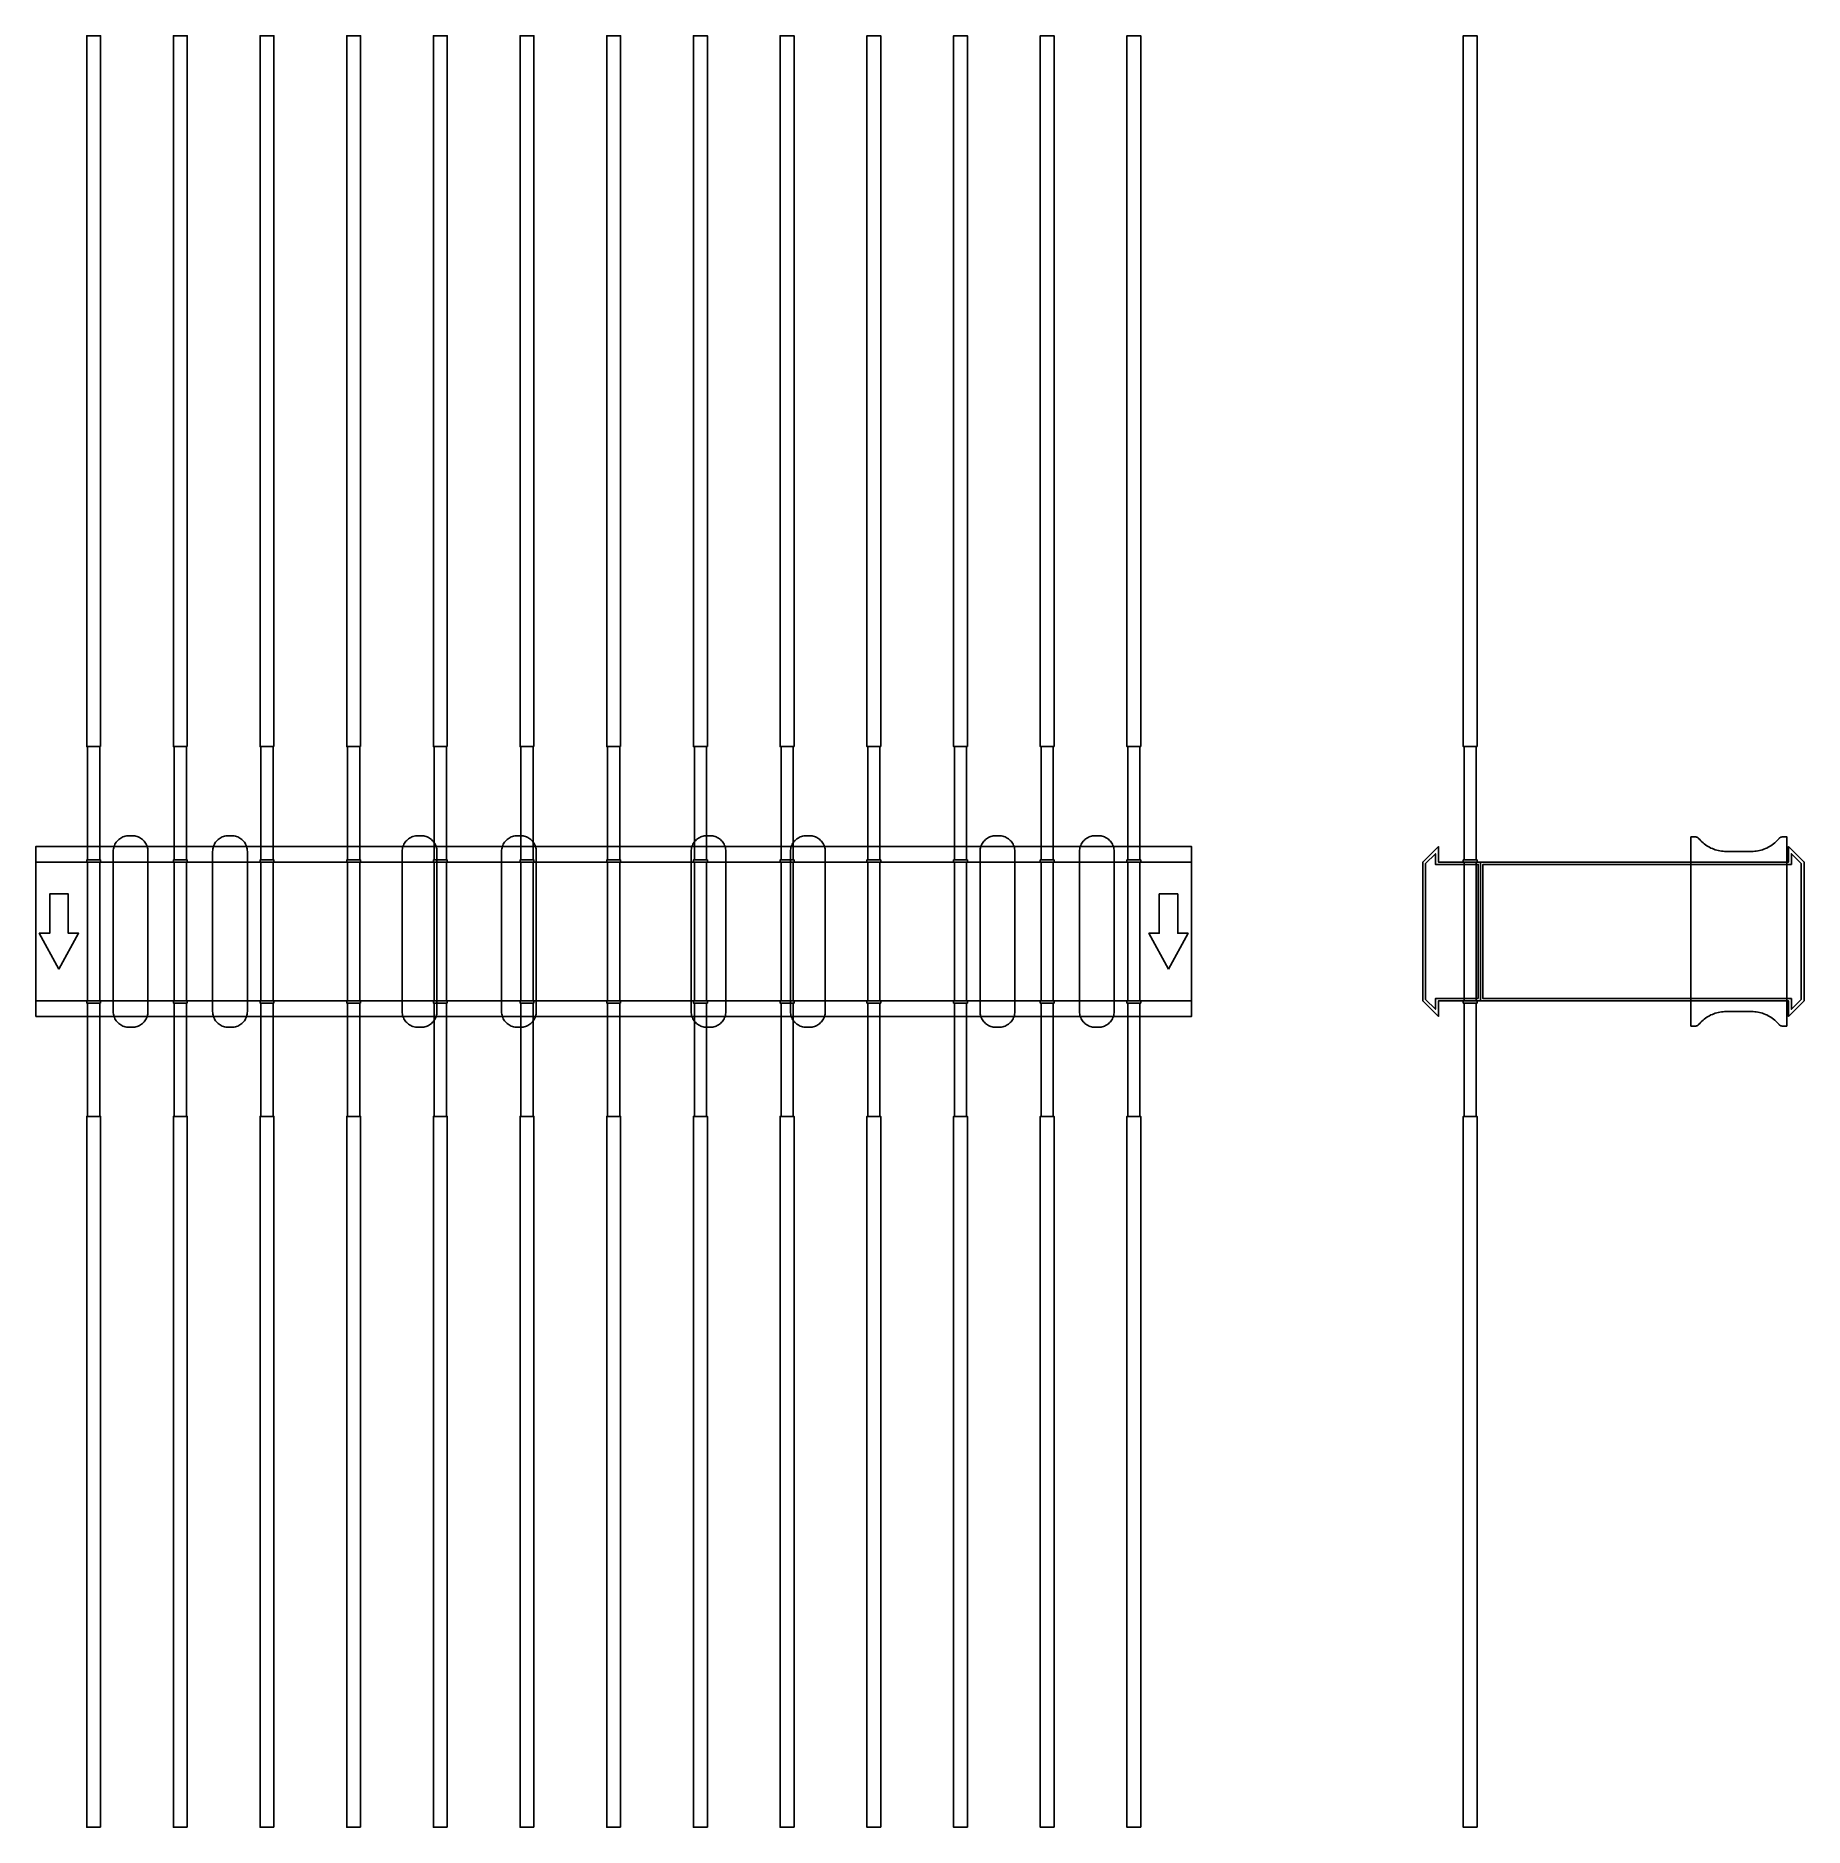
# Model space of a CAD drawing. Extents: x 0 to 1530, y -775 to 775.
import ezdxf

# ---------------------------------------------------------------- set-up
doc = ezdxf.new("R2010")
doc.units = 0
doc.layers.add('Halfen', color=7, linetype='CONTINUOUS')

msp = doc.modelspace()

# ---------------------------------------------------------------- linework, layer by layer
at = {"layer": 'Halfen', "color": 7}
for points in [[(56, 160), (56, 775), (44, 775), (44, 160)], [(131, 160), (131, 775), (119, 775), (119, 160)], [(206, 160), (206, 775), (194, 775), (194, 160)], [(281, 160), (281, 775), (269, 775), (269, 160)], [(356, 160), (356, 775), (344, 775), (344, 160)], [(431, 160), (431, 775), (419, 775), (419, 160)], [(506, 160), (506, 775), (494, 775), (494, 160)], [(581, 160), (581, 775), (569, 775), (569, 160)], [(656, 160), (656, 775), (644, 775), (644, 160)], [(731, 160), (731, 775), (719, 775), (719, 160)], [(806, 160), (806, 775), (794, 775), (794, 160)], [(881, 160), (881, 775), (869, 775), (869, 160)], [(956, 160), (956, 775), (944, 775), (944, 160)], [(1247, 160), (1247, 775), (1235, 775), (1235, 160)], [(55.25, 62), (55.25, 160), (44.75, 160), (44.75, 62)], [(130.25, 62), (130.25, 160), (119.75, 160), (119.75, 62)], [(205.25, 62), (205.25, 160), (194.75, 160), (194.75, 62)], [(280.25, 62), (280.25, 160), (269.75, 160), (269.75, 62)], [(355.25, 62), (355.25, 160), (344.75, 160), (344.75, 62)], [(430.25, 62), (430.25, 160), (419.75, 160), (419.75, 62)], [(505.25, 62), (505.25, 160), (494.75, 160), (494.75, 62)], [(580.25, 62), (580.25, 160), (569.75, 160), (569.75, 62)], [(655.25, 62), (655.25, 160), (644.75, 160), (644.75, 62)], [(730.25, 62), (730.25, 160), (719.75, 160), (719.75, 62)], [(805.25, 62), (805.25, 160), (794.75, 160), (794.75, 62)], [(880.25, 62), (880.25, 160), (869.75, 160), (869.75, 62)], [(955.25, 62), (955.25, 160), (944.75, 160), (944.75, 62)], [(1246.25, 62), (1246.25, 160), (1235.75, 160), (1235.75, 62)], [(97, -69.3), (97, -56.8), (97, 69.3), (96.958, 70.359), (96.834, 71.412), (96.627, 72.452), (96.339, 73.472), (95.972, 74.466), (95.529, 75.429), (95.011, 76.354), (94.422, 77.235), (93.765, 78.068), (93.046, 78.846), (92.268, 79.565), (91.435, 80.222), (90.554, 80.811), (89.629, 81.329), (88.666, 81.772), (87.672, 82.139), (86.652, 82.427), (85.612, 82.634), (84.559, 82.758), (83.5, 82.8), (80.5, 82.8), (79.441, 82.758), (78.388, 82.634), (77.348, 82.427), (76.328, 82.139), (75.334, 81.772), (74.371, 81.329), (73.446, 80.811), (72.565, 80.222), (71.732, 79.565), (70.954, 78.846), (70.235, 78.068), (69.578, 77.235), (68.989, 76.354), (68.471, 75.429), (68.028, 74.466), (67.661, 73.472), (67.373, 72.452), (67.166, 71.412), (67.042, 70.359), (67, 69.3), (67, -56.8), (67, -69.3), (67.042, -70.359), (67.166, -71.412), (67.373, -72.452), (67.661, -73.472), (68.028, -74.466), (68.471, -75.429), (68.989, -76.354), (69.578, -77.235), (70.235, -78.068), (70.954, -78.846), (71.732, -79.565), (72.565, -80.222), (73.446, -80.811), (74.371, -81.329), (75.334, -81.772), (76.328, -82.139), (77.348, -82.427), (78.388, -82.634), (79.441, -82.758), (80.5, -82.8), (83.5, -82.8), (84.559, -82.758), (85.612, -82.634), (86.652, -82.427), (87.672, -82.139), (88.666, -81.772), (89.629, -81.329), (90.554, -80.811), (91.435, -80.222), (92.268, -79.565), (93.046, -78.846), (93.765, -78.068), (94.422, -77.235), (95.011, -76.354), (95.529, -75.429), (95.972, -74.466), (96.339, -73.472), (96.627, -72.452), (96.834, -71.412), (96.958, -70.359), (97, -69.3)], [(183, -69.3), (183, -56.8), (183, 69.3), (182.958, 70.359), (182.834, 71.412), (182.627, 72.452), (182.339, 73.472), (181.972, 74.466), (181.529, 75.429), (181.011, 76.354), (180.422, 77.235), (179.765, 78.068), (179.046, 78.846), (178.268, 79.565), (177.435, 80.222), (176.554, 80.811), (175.629, 81.329), (174.666, 81.772), (173.672, 82.139), (172.652, 82.427), (171.612, 82.634), (170.559, 82.758), (169.5, 82.8), (166.5, 82.8), (165.441, 82.758), (164.388, 82.634), (163.348, 82.427), (162.328, 82.139), (161.334, 81.772), (160.371, 81.329), (159.446, 80.811), (158.565, 80.222), (157.732, 79.565), (156.954, 78.846), (156.235, 78.068), (155.578, 77.235), (154.989, 76.354), (154.471, 75.429), (154.028, 74.466), (153.661, 73.472), (153.373, 72.452), (153.166, 71.412), (153.042, 70.359), (153, 69.3), (153, -56.8), (153, -69.3), (153.042, -70.359), (153.166, -71.412), (153.373, -72.452), (153.661, -73.472), (154.028, -74.466), (154.471, -75.429), (154.989, -76.354), (155.578, -77.235), (156.235, -78.068), (156.954, -78.846), (157.732, -79.565), (158.565, -80.222), (159.446, -80.811), (160.371, -81.329), (161.334, -81.772), (162.328, -82.139), (163.348, -82.427), (164.388, -82.634), (165.441, -82.758), (166.5, -82.8), (169.5, -82.8), (170.559, -82.758), (171.612, -82.634), (172.652, -82.427), (173.672, -82.139), (174.666, -81.772), (175.629, -81.329), (176.554, -80.811), (177.435, -80.222), (178.268, -79.565), (179.046, -78.846), (179.765, -78.068), (180.422, -77.235), (181.011, -76.354), (181.529, -75.429), (181.972, -74.466), (182.339, -73.472), (182.627, -72.452), (182.834, -71.412), (182.958, -70.359), (183, -69.3)], [(347, -69.3), (347, -56.8), (347, 69.3), (346.958, 70.359), (346.834, 71.412), (346.627, 72.452), (346.339, 73.472), (345.972, 74.466), (345.529, 75.429), (345.011, 76.354), (344.422, 77.235), (343.765, 78.068), (343.046, 78.846), (342.268, 79.565), (341.435, 80.222), (340.554, 80.811), (339.629, 81.329), (338.666, 81.772), (337.672, 82.139), (336.652, 82.427), (335.612, 82.634), (334.559, 82.758), (333.5, 82.8), (330.5, 82.8), (329.441, 82.758), (328.388, 82.634), (327.348, 82.427), (326.328, 82.139), (325.334, 81.772), (324.371, 81.329), (323.446, 80.811), (322.565, 80.222), (321.732, 79.565), (320.954, 78.846), (320.235, 78.068), (319.578, 77.235), (318.989, 76.354), (318.471, 75.429), (318.028, 74.466), (317.661, 73.472), (317.373, 72.452), (317.166, 71.412), (317.042, 70.359), (317, 69.3), (317, -56.8), (317, -69.3), (317.042, -70.359), (317.166, -71.412), (317.373, -72.452), (317.661, -73.472), (318.028, -74.466), (318.471, -75.429), (318.989, -76.354), (319.578, -77.235), (320.235, -78.068), (320.954, -78.846), (321.732, -79.565), (322.565, -80.222), (323.446, -80.811), (324.371, -81.329), (325.334, -81.772), (326.328, -82.139), (327.348, -82.427), (328.388, -82.634), (329.441, -82.758), (330.5, -82.8), (333.5, -82.8), (334.559, -82.758), (335.612, -82.634), (336.652, -82.427), (337.672, -82.139), (338.666, -81.772), (339.629, -81.329), (340.554, -80.811), (341.435, -80.222), (342.268, -79.565), (343.046, -78.846), (343.765, -78.068), (344.422, -77.235), (345.011, -76.354), (345.529, -75.429), (345.972, -74.466), (346.339, -73.472), (346.627, -72.452), (346.834, -71.412), (346.958, -70.359), (347, -69.3)], [(433, -69.3), (433, -56.8), (433, 69.3), (432.958, 70.359), (432.834, 71.412), (432.627, 72.452), (432.339, 73.472), (431.972, 74.466), (431.529, 75.429), (431.011, 76.354), (430.422, 77.235), (429.765, 78.068), (429.046, 78.846), (428.268, 79.565), (427.435, 80.222), (426.554, 80.811), (425.629, 81.329), (424.666, 81.772), (423.672, 82.139), (422.652, 82.427), (421.612, 82.634), (420.559, 82.758), (419.5, 82.8), (416.5, 82.8), (415.441, 82.758), (414.388, 82.634), (413.348, 82.427), (412.328, 82.139), (411.334, 81.772), (410.371, 81.329), (409.446, 80.811), (408.565, 80.222), (407.732, 79.565), (406.954, 78.846), (406.235, 78.068), (405.578, 77.235), (404.989, 76.354), (404.471, 75.429), (404.028, 74.466), (403.661, 73.472), (403.373, 72.452), (403.166, 71.412), (403.042, 70.359), (403, 69.3), (403, -56.8), (403, -69.3), (403.042, -70.359), (403.166, -71.412), (403.373, -72.452), (403.661, -73.472), (404.028, -74.466), (404.471, -75.429), (404.989, -76.354), (405.578, -77.235), (406.235, -78.068), (406.954, -78.846), (407.732, -79.565), (408.565, -80.222), (409.446, -80.811), (410.371, -81.329), (411.334, -81.772), (412.328, -82.139), (413.348, -82.427), (414.388, -82.634), (415.441, -82.758), (416.5, -82.8), (419.5, -82.8), (420.559, -82.758), (421.612, -82.634), (422.652, -82.427), (423.672, -82.139), (424.666, -81.772), (425.629, -81.329), (426.554, -80.811), (427.435, -80.222), (428.268, -79.565), (429.046, -78.846), (429.765, -78.068), (430.422, -77.235), (431.011, -76.354), (431.529, -75.429), (431.972, -74.466), (432.339, -73.472), (432.627, -72.452), (432.834, -71.412), (432.958, -70.359), (433, -69.3)], [(597, -69.3), (597, -56.8), (597, 69.3), (596.958, 70.359), (596.834, 71.412), (596.627, 72.452), (596.339, 73.472), (595.972, 74.466), (595.529, 75.429), (595.011, 76.354), (594.422, 77.235), (593.765, 78.068), (593.046, 78.846), (592.268, 79.565), (591.435, 80.222), (590.554, 80.811), (589.629, 81.329), (588.666, 81.772), (587.672, 82.139), (586.652, 82.427), (585.612, 82.634), (584.559, 82.758), (583.5, 82.8), (580.5, 82.8), (579.441, 82.758), (578.388, 82.634), (577.348, 82.427), (576.328, 82.139), (575.334, 81.772), (574.371, 81.329), (573.446, 80.811), (572.565, 80.222), (571.732, 79.565), (570.954, 78.846), (570.235, 78.068), (569.578, 77.235), (568.989, 76.354), (568.471, 75.429), (568.028, 74.466), (567.661, 73.472), (567.373, 72.452), (567.166, 71.412), (567.042, 70.359), (567, 69.3), (567, -56.8), (567, -69.3), (567.042, -70.359), (567.166, -71.412), (567.373, -72.452), (567.661, -73.472), (568.028, -74.466), (568.471, -75.429), (568.989, -76.354), (569.578, -77.235), (570.235, -78.068), (570.954, -78.846), (571.732, -79.565), (572.565, -80.222), (573.446, -80.811), (574.371, -81.329), (575.334, -81.772), (576.328, -82.139), (577.348, -82.427), (578.388, -82.634), (579.441, -82.758), (580.5, -82.8), (583.5, -82.8), (584.559, -82.758), (585.612, -82.634), (586.652, -82.427), (587.672, -82.139), (588.666, -81.772), (589.629, -81.329), (590.554, -80.811), (591.435, -80.222), (592.268, -79.565), (593.046, -78.846), (593.765, -78.068), (594.422, -77.235), (595.011, -76.354), (595.529, -75.429), (595.972, -74.466), (596.339, -73.472), (596.627, -72.452), (596.834, -71.412), (596.958, -70.359), (597, -69.3)], [(683, -69.3), (683, -56.8), (683, 69.3), (682.958, 70.359), (682.834, 71.412), (682.627, 72.452), (682.339, 73.472), (681.972, 74.466), (681.529, 75.429), (681.011, 76.354), (680.422, 77.235), (679.765, 78.068), (679.046, 78.846), (678.268, 79.565), (677.435, 80.222), (676.554, 80.811), (675.629, 81.329), (674.666, 81.772), (673.672, 82.139), (672.652, 82.427), (671.612, 82.634), (670.559, 82.758), (669.5, 82.8), (666.5, 82.8), (665.441, 82.758), (664.388, 82.634), (663.348, 82.427), (662.328, 82.139), (661.334, 81.772), (660.371, 81.329), (659.446, 80.811), (658.565, 80.222), (657.732, 79.565), (656.954, 78.846), (656.235, 78.068), (655.578, 77.235), (654.989, 76.354), (654.471, 75.429), (654.028, 74.466), (653.661, 73.472), (653.373, 72.452), (653.166, 71.412), (653.042, 70.359), (653, 69.3), (653, -56.8), (653, -69.3), (653.042, -70.359), (653.166, -71.412), (653.373, -72.452), (653.661, -73.472), (654.028, -74.466), (654.471, -75.429), (654.989, -76.354), (655.578, -77.235), (656.235, -78.068), (656.954, -78.846), (657.732, -79.565), (658.565, -80.222), (659.446, -80.811), (660.371, -81.329), (661.334, -81.772), (662.328, -82.139), (663.348, -82.427), (664.388, -82.634), (665.441, -82.758), (666.5, -82.8), (669.5, -82.8), (670.559, -82.758), (671.612, -82.634), (672.652, -82.427), (673.672, -82.139), (674.666, -81.772), (675.629, -81.329), (676.554, -80.811), (677.435, -80.222), (678.268, -79.565), (679.046, -78.846), (679.765, -78.068), (680.422, -77.235), (681.011, -76.354), (681.529, -75.429), (681.972, -74.466), (682.339, -73.472), (682.627, -72.452), (682.834, -71.412), (682.958, -70.359), (683, -69.3)], [(847, -69.3), (847, -56.8), (847, 69.3), (846.958, 70.359), (846.834, 71.412), (846.627, 72.452), (846.339, 73.472), (845.972, 74.466), (845.529, 75.429), (845.011, 76.354), (844.422, 77.235), (843.765, 78.068), (843.046, 78.846), (842.268, 79.565), (841.435, 80.222), (840.554, 80.811), (839.629, 81.329), (838.666, 81.772), (837.672, 82.139), (836.652, 82.427), (835.612, 82.634), (834.559, 82.758), (833.5, 82.8), (830.5, 82.8), (829.441, 82.758), (828.388, 82.634), (827.348, 82.427), (826.328, 82.139), (825.334, 81.772), (824.371, 81.329), (823.446, 80.811), (822.565, 80.222), (821.732, 79.565), (820.954, 78.846), (820.235, 78.068), (819.578, 77.235), (818.989, 76.354), (818.471, 75.429), (818.028, 74.466), (817.661, 73.472), (817.373, 72.452), (817.166, 71.412), (817.042, 70.359), (817, 69.3), (817, -56.8), (817, -69.3), (817.042, -70.359), (817.166, -71.412), (817.373, -72.452), (817.661, -73.472), (818.028, -74.466), (818.471, -75.429), (818.989, -76.354), (819.578, -77.235), (820.235, -78.068), (820.954, -78.846), (821.732, -79.565), (822.565, -80.222), (823.446, -80.811), (824.371, -81.329), (825.334, -81.772), (826.328, -82.139), (827.348, -82.427), (828.388, -82.634), (829.441, -82.758), (830.5, -82.8), (833.5, -82.8), (834.559, -82.758), (835.612, -82.634), (836.652, -82.427), (837.672, -82.139), (838.666, -81.772), (839.629, -81.329), (840.554, -80.811), (841.435, -80.222), (842.268, -79.565), (843.046, -78.846), (843.765, -78.068), (844.422, -77.235), (845.011, -76.354), (845.529, -75.429), (845.972, -74.466), (846.339, -73.472), (846.627, -72.452), (846.834, -71.412), (846.958, -70.359), (847, -69.3)], [(933, -69.3), (933, -56.8), (933, 69.3), (932.958, 70.359), (932.834, 71.412), (932.627, 72.452), (932.339, 73.472), (931.972, 74.466), (931.529, 75.429), (931.011, 76.354), (930.422, 77.235), (929.765, 78.068), (929.046, 78.846), (928.268, 79.565), (927.435, 80.222), (926.554, 80.811), (925.629, 81.329), (924.666, 81.772), (923.672, 82.139), (922.652, 82.427), (921.612, 82.634), (920.559, 82.758), (919.5, 82.8), (916.5, 82.8), (915.441, 82.758), (914.388, 82.634), (913.348, 82.427), (912.328, 82.139), (911.334, 81.772), (910.371, 81.329), (909.446, 80.811), (908.565, 80.222), (907.732, 79.565), (906.954, 78.846), (906.235, 78.068), (905.578, 77.235), (904.989, 76.354), (904.471, 75.429), (904.028, 74.466), (903.661, 73.472), (903.373, 72.452), (903.166, 71.412), (903.042, 70.359), (903, 69.3), (903, -56.8), (903, -69.3), (903.042, -70.359), (903.166, -71.412), (903.373, -72.452), (903.661, -73.472), (904.028, -74.466), (904.471, -75.429), (904.989, -76.354), (905.578, -77.235), (906.235, -78.068), (906.954, -78.846), (907.732, -79.565), (908.565, -80.222), (909.446, -80.811), (910.371, -81.329), (911.334, -81.772), (912.328, -82.139), (913.348, -82.427), (914.388, -82.634), (915.441, -82.758), (916.5, -82.8), (919.5, -82.8), (920.559, -82.758), (921.612, -82.634), (922.652, -82.427), (923.672, -82.139), (924.666, -81.772), (925.629, -81.329), (926.554, -80.811), (927.435, -80.222), (928.268, -79.565), (929.046, -78.846), (929.765, -78.068), (930.422, -77.235), (931.011, -76.354), (931.529, -75.429), (931.972, -74.466), (932.339, -73.472), (932.627, -72.452), (932.834, -71.412), (932.958, -70.359), (933, -69.3)], [(1515, -81.8), (1515, 81.8), (1511, 81.8), (1510.846, 81.797), (1510.691, 81.786), (1510.538, 81.769), (1510.385, 81.746), (1510.234, 81.715), (1510.084, 81.678), (1509.936, 81.634), (1509.789, 81.584), (1509.646, 81.527), (1509.505, 81.464), (1509.366, 81.395), (1509.231, 81.32), (1509.1, 81.239), (1508.972, 81.153), (1508.848, 81.06), (1508.728, 80.963), (1508.613, 80.86), (1508.502, 80.752), (1508.397, 80.639), (1508.296, 80.522), (1507.41, 79.491), (1506.479, 78.5), (1505.505, 77.551), (1504.491, 76.646), (1503.437, 75.787), (1502.347, 74.975), (1501.222, 74.211), (1500.064, 73.499), (1498.876, 72.838), (1497.66, 72.23), (1496.418, 71.676), (1495.153, 71.178), (1493.867, 70.736), (1492.563, 70.351), (1491.243, 70.024), (1489.911, 69.756), (1488.567, 69.547), (1487.216, 69.397), (1485.859, 69.307), (1484.5, 69.277), (1462.5, 69.277), (1461.141, 69.307), (1459.784, 69.397), (1458.433, 69.547), (1457.089, 69.756), (1455.757, 70.024), (1454.437, 70.351), (1453.133, 70.736), (1451.847, 71.178), (1450.582, 71.676), (1449.34, 72.23), (1448.124, 72.838), (1446.936, 73.499), (1445.778, 74.211), (1444.653, 74.975), (1443.563, 75.787), (1442.509, 76.646), (1441.495, 77.551), (1440.521, 78.5), (1439.59, 79.491), (1438.704, 80.522), (1438.603, 80.639), (1438.498, 80.752), (1438.387, 80.86), (1438.272, 80.963), (1438.152, 81.06), (1438.028, 81.153), (1437.9, 81.239), (1437.769, 81.32), (1437.634, 81.395), (1437.495, 81.464), (1437.354, 81.527), (1437.211, 81.584), (1437.064, 81.634), (1436.916, 81.678), (1436.766, 81.715), (1436.615, 81.746), (1436.462, 81.769), (1436.309, 81.786), (1436.154, 81.797), (1436, 81.8), (1432, 81.8), (1432, -81.8), (1436, -81.8), (1436.154, -81.797), (1436.309, -81.786), (1436.462, -81.769), (1436.615, -81.746), (1436.766, -81.715), (1436.916, -81.678), (1437.064, -81.634), (1437.211, -81.584), (1437.354, -81.527), (1437.495, -81.464), (1437.634, -81.395), (1437.769, -81.32), (1437.9, -81.239), (1438.028, -81.153), (1438.152, -81.06), (1438.272, -80.963), (1438.387, -80.86), (1438.498, -80.752), (1438.603, -80.639), (1438.704, -80.522), (1439.59, -79.491), (1440.521, -78.5), (1441.495, -77.551), (1442.509, -76.646), (1443.563, -75.787), (1444.653, -74.975), (1445.778, -74.211), (1446.936, -73.499), (1448.124, -72.838), (1449.34, -72.23), (1450.582, -71.676), (1451.847, -71.178), (1453.133, -70.736), (1454.437, -70.351), (1455.757, -70.024), (1457.089, -69.756), (1458.433, -69.547), (1459.784, -69.397), (1461.141, -69.307), (1462.5, -69.277), (1484.5, -69.277), (1485.859, -69.307), (1487.216, -69.397), (1488.567, -69.547), (1489.911, -69.756), (1491.243, -70.024), (1492.563, -70.351), (1493.867, -70.736), (1495.153, -71.178), (1496.418, -71.676), (1497.66, -72.23), (1498.876, -72.838), (1500.064, -73.499), (1501.222, -74.211), (1502.347, -74.975), (1503.437, -75.787), (1504.491, -76.646), (1505.505, -77.551), (1506.479, -78.5), (1507.41, -79.491), (1508.296, -80.522), (1508.397, -80.639), (1508.502, -80.752), (1508.613, -80.86), (1508.728, -80.963), (1508.848, -81.06), (1508.972, -81.153), (1509.1, -81.239), (1509.231, -81.32), (1509.366, -81.395), (1509.505, -81.464), (1509.646, -81.527), (1509.789, -81.584), (1509.936, -81.634), (1510.084, -81.678), (1510.234, -81.715), (1510.385, -81.746), (1510.538, -81.769), (1510.691, -81.786), (1510.846, -81.797), (1511, -81.8)], [(0, -73.5), (1000, -73.5), (1000, 73.5), (0, 73.5)], [(56, 60), (56, 62), (44, 62), (44, 60)], [(131, 60), (131, 62), (119, 62), (119, 60)], [(206, 60), (206, 62), (194, 62), (194, 60)], [(281, 60), (281, 62), (269, 62), (269, 60)], [(356, 60), (356, 62), (344, 62), (344, 60)], [(431, 60), (431, 62), (419, 62), (419, 60)], [(506, 60), (506, 62), (494, 62), (494, 60)], [(581, 60), (581, 62), (569, 62), (569, 60)], [(656, 60), (656, 62), (644, 62), (644, 60)], [(731, 60), (731, 62), (719, 62), (719, 60)], [(806, 60), (806, 62), (794, 62), (794, 60)], [(881, 60), (881, 62), (869, 62), (869, 60)], [(956, 60), (956, 62), (944, 62), (944, 60)], [(1250, -60), (1250, 60), (1213.5, 60), (1213.5, 73.5), (1200, 60), (1200, -60), (1213.5, -73.5), (1213.5, -60)], [(1248, -58), (1248, 58), (1211, 58), (1211, 67.25), (1202.5, 58.75), (1202.5, -58.75), (1211, -67.25), (1211, -58)], [(1247, 60), (1247, 62), (1235, 62), (1235, 60)], [(1530, -60), (1530, 60), (1516.5, 73.5), (1516.5, 60), (1250, 60), (1250, -60), (1516.5, -60), (1516.5, -73.5)], [(1527.5, -58.75), (1527.5, 58.75), (1519, 67.25), (1519, 58), (1252, 58), (1252, -58), (1519, -58), (1519, -67.25)], [(0, -60), (1000, -60), (1000, 60), (0, 60)], [(55.25, -60), (55.25, 60), (44.75, 60), (44.75, -60)], [(130.25, -60), (130.25, 60), (119.75, 60), (119.75, -60)], [(205.25, -60), (205.25, 60), (194.75, 60), (194.75, -60)], [(280.25, -60), (280.25, 60), (269.75, 60), (269.75, -60)], [(355.25, -60), (355.25, 60), (344.75, 60), (344.75, -60)], [(430.25, -60), (430.25, 60), (419.75, 60), (419.75, -60)], [(505.25, -60), (505.25, 60), (494.75, 60), (494.75, -60)], [(580.25, -60), (580.25, 60), (569.75, 60), (569.75, -60)], [(655.25, -60), (655.25, 60), (644.75, 60), (644.75, -60)], [(730.25, -60), (730.25, 60), (719.75, 60), (719.75, -60)], [(805.25, -60), (805.25, 60), (794.75, 60), (794.75, -60)], [(880.25, -60), (880.25, 60), (869.75, 60), (869.75, -60)], [(955.25, -60), (955.25, 60), (944.75, 60), (944.75, -60)], [(1246.25, -60), (1246.25, 60), (1235.75, 60), (1235.75, -60)], [(20, -32.5), (37, -1.5), (28, -1.5), (28, 32.5), (12, 32.5), (12, -1.5), (3, -1.5)], [(980, -32.5), (997, -1.5), (988, -1.5), (988, 32.5), (972, 32.5), (972, -1.5), (963, -1.5)], [(56, -62), (56, -60), (44, -60), (44, -62)], [(55.25, -160), (55.25, -62), (44.75, -62), (44.75, -160)], [(131, -62), (131, -60), (119, -60), (119, -62)], [(130.25, -160), (130.25, -62), (119.75, -62), (119.75, -160)], [(206, -62), (206, -60), (194, -60), (194, -62)], [(205.25, -160), (205.25, -62), (194.75, -62), (194.75, -160)], [(281, -62), (281, -60), (269, -60), (269, -62)], [(280.25, -160), (280.25, -62), (269.75, -62), (269.75, -160)], [(356, -62), (356, -60), (344, -60), (344, -62)], [(355.25, -160), (355.25, -62), (344.75, -62), (344.75, -160)], [(431, -62), (431, -60), (419, -60), (419, -62)], [(430.25, -160), (430.25, -62), (419.75, -62), (419.75, -160)], [(506, -62), (506, -60), (494, -60), (494, -62)], [(505.25, -160), (505.25, -62), (494.75, -62), (494.75, -160)], [(581, -62), (581, -60), (569, -60), (569, -62)], [(580.25, -160), (580.25, -62), (569.75, -62), (569.75, -160)], [(656, -62), (656, -60), (644, -60), (644, -62)], [(655.25, -160), (655.25, -62), (644.75, -62), (644.75, -160)], [(731, -62), (731, -60), (719, -60), (719, -62)], [(730.25, -160), (730.25, -62), (719.75, -62), (719.75, -160)], [(806, -62), (806, -60), (794, -60), (794, -62)], [(805.25, -160), (805.25, -62), (794.75, -62), (794.75, -160)], [(881, -62), (881, -60), (869, -60), (869, -62)], [(880.25, -160), (880.25, -62), (869.75, -62), (869.75, -160)], [(956, -62), (956, -60), (944, -60), (944, -62)], [(955.25, -160), (955.25, -62), (944.75, -62), (944.75, -160)], [(1247, -62), (1247, -60), (1235, -60), (1235, -62)], [(1246.25, -160), (1246.25, -62), (1235.75, -62), (1235.75, -160)], [(56, -775), (56, -160), (44, -160), (44, -775)], [(131, -775), (131, -160), (119, -160), (119, -775)], [(206, -775), (206, -160), (194, -160), (194, -775)], [(281, -775), (281, -160), (269, -160), (269, -775)], [(356, -775), (356, -160), (344, -160), (344, -775)], [(431, -775), (431, -160), (419, -160), (419, -775)], [(506, -775), (506, -160), (494, -160), (494, -775)], [(581, -775), (581, -160), (569, -160), (569, -775)], [(656, -775), (656, -160), (644, -160), (644, -775)], [(731, -775), (731, -160), (719, -160), (719, -775)], [(806, -775), (806, -160), (794, -160), (794, -775)], [(881, -775), (881, -160), (869, -160), (869, -775)], [(956, -775), (956, -160), (944, -160), (944, -775)], [(1247, -775), (1247, -160), (1235, -160), (1235, -775)]]:
    msp.add_lwpolyline(points, close=True, dxfattribs=at)

doc.saveas('drawing.dxf')
